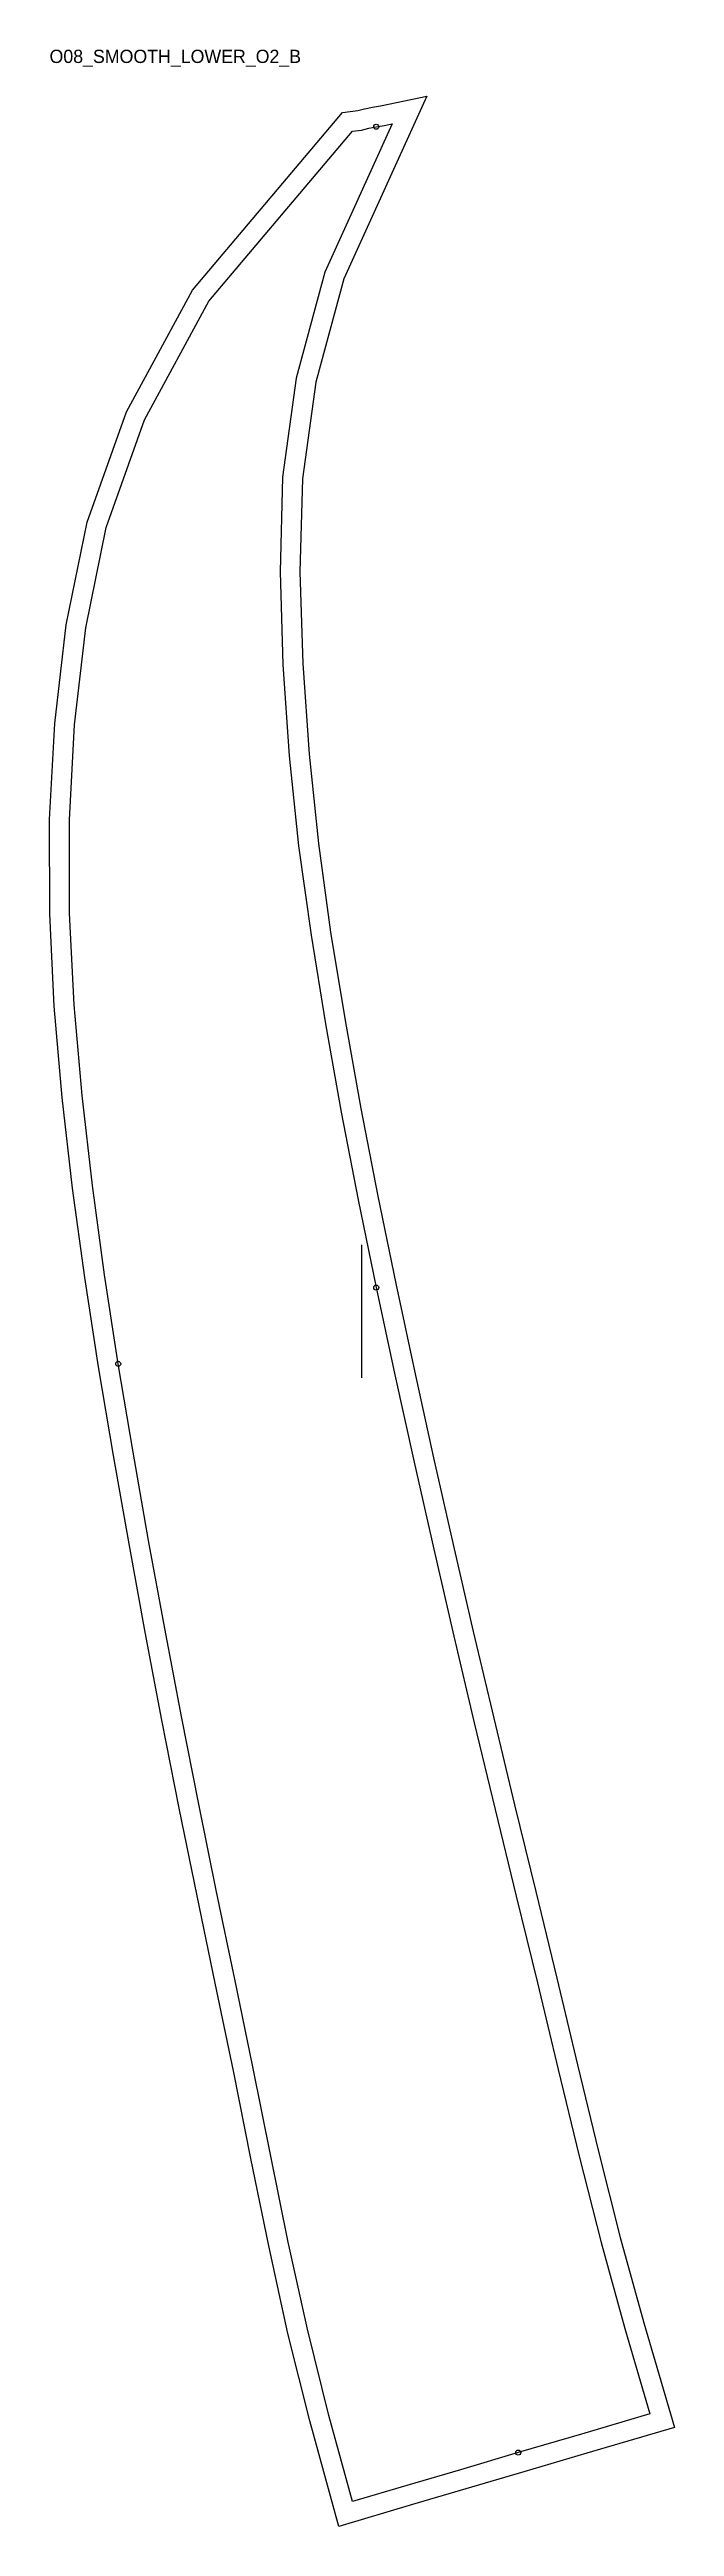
# Model space of a CAD drawing. Header units: millimetres. Extents: x -183 to 194, y -15 to 1478.
import ezdxf

# ---------------------------------------------------------------- set-up
doc = ezdxf.new("R2010")
doc.units = ezdxf.units.MM
for name, color, linetype in [('CUT', 1, 'Continuous'), ('GRAIN', 3, 'Continuous'), ('ID', 7, 'Continuous'), ('NOTCH', 2, 'Continuous'), ('SEAM', 5, 'Continuous')]:
    doc.layers.add(name, color=color, linetype=linetype)

msp = doc.modelspace()

# ---------------------------------------------------------------- linework, layer by layer
at = {"layer": 'CUT'}
msp.add_lwpolyline([(-8.3, -15), (-25.8, 48.7), (-38.9, 101.2), (-50.5, 154), (-61.2, 206.8), (-71.7, 259.6), (-82.7, 312.3), (-93.7, 365), (-104.4, 417.8), (-114.9, 470.8), (-125, 523.8), (-134.7, 577), (-144.1, 630.3), (-153, 683.7), (-161.3, 737.5), (-168.7, 791.5), (-174.9, 846), (-179.8, 901), (-182.5, 956.8), (-182.6, 1013.6), (-179.5, 1071.5), (-172.6, 1130.9), (-160, 1192.7), (-136.3, 1259.2), (-96.5, 1332.6), (-6.1, 1439.6), (3.3, 1440.8), (7.2, 1441.8), (12.1, 1442.8), (16.8, 1443.5), (44.7, 1449.4), (-5.3, 1339.3), (-22.1, 1277), (-30.1, 1218.8), (-31.7, 1162.8), (-30, 1107.6), (-26.2, 1053), (-20.5, 999.1), (-13.2, 945.6), (-4.5, 892.4), (5, 839.4), (15.3, 786.6), (26.1, 734), (37.3, 681.4), (48.9, 629), (60.7, 576.6), (72.8, 524.2), (85.1, 472), (97.6, 419.8), (110.4, 367.6), (123.1, 315.4), (135.7, 263.2), (148.3, 211), (161.4, 159.1), (175.6, 107.6), (194, 44.7), (141.3, 29.2), (103.3, 18), (68.4, 7.7), (36.1, -1.8), (-8.3, -15)], close=True, dxfattribs=at)
at = {"layer": 'GRAIN'}
msp.add_line((5.7, 677.2), (5.7, 757.2), dxfattribs=at)
at = {"layer": 'NOTCH'}
for centre in [(14.3, 1431), (14.3, 731.5), (-141.2, 685.6), (99.9, 29.5)]:
    msp.add_circle(centre, 1.5, dxfattribs=at)
at = {"layer": 'SEAM'}
msp.add_lwpolyline([(0, 0), (-14.2, 51.8), (-27.2, 103.9), (-38.8, 156.4), (-49.4, 209.2), (-60, 262), (-71, 314.7), (-81.9, 367.4), (-92.7, 420.2), (-103.1, 473), (-113.2, 526), (-122.9, 579.1), (-132.3, 632.3), (-141.2, 685.6), (-149.4, 739.2), (-156.8, 793), (-163, 847.2), (-167.8, 901.8), (-170.5, 957.1), (-170.6, 1013.3), (-167.5, 1070.5), (-160.8, 1129), (-148.4, 1189.5), (-125.3, 1254.3), (-86.5, 1325.8), (0, 1428.3), (5.5, 1429), (9.9, 1430.1), (14.3, 1431), (19, 1431.7), (24, 1432.8), (-16.6, 1343.4), (-33.9, 1279.4), (-42.1, 1219.8), (-43.7, 1162.8), (-42, 1107), (-38.2, 1052), (-32.5, 997.6), (-25, 943.8), (-16.3, 890.4), (-6.8, 837.2), (3.5, 784.3), (14.3, 731.5), (25.6, 678.9), (37.1, 626.4), (49, 573.9), (61.1, 521.5), (73.4, 469.2), (86, 417), (98.7, 364.8), (111.5, 312.6), (124, 260.3), (136.6, 208.1), (149.8, 156.1), (164.1, 104.3), (179.2, 52.9), (138, 40.7), (99.9, 29.5), (65, 19.2), (32.7, 9.7)], close=True, dxfattribs=at)

# ---------------------------------------------------------------- texts
at = {"layer": 'ID'}
msp.add_text('O08_SMOOTH_LOWER_O2_B', height=8, dxfattribs=at).set_placement((-182.6, 1469.4))

doc.saveas('drawing.dxf')
